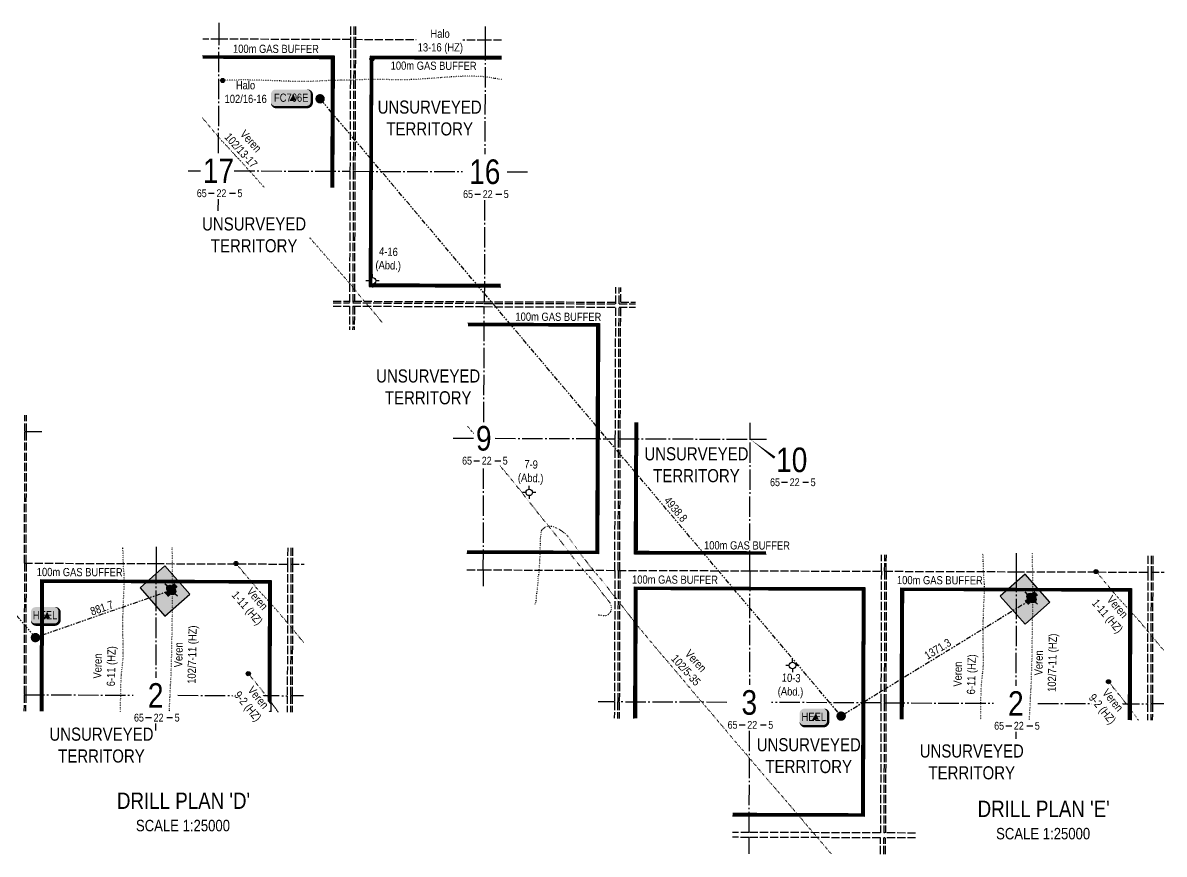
# Model space of a CAD drawing. Extents: x 481150 to 519818, y 6045091 to 6055068.
# Drawn here: x 512843 to 519818, y 6049447 to 6054527 of the extents above; entities that cross this region are included whole.
import ezdxf
from ezdxf.enums import TextEntityAlignment as Align

# ---------------------------------------------------------------- set-up
doc = ezdxf.new("R2010")
doc.units = 0
doc.header["$LTSCALE"] = 5
for name, pattern in [('foc-DOT', [1, 0.2, -0.8]), ('foc-DRILLPATH', [14.75, 6, -1.75, 1.75, -1.75, 1.75, -1.75]), ('foc-QUARTERLINE', [33, 25, -3, 2, -3]), ('foc-UNSURVEYED', [12.5, 10, -2.5])]:
    doc.linetypes.add(name, pattern=pattern)
for name, color, linetype in [('10', 1, 'Continuous'), ('9', 3, 'Continuous'), ('ABADATA-DRILL', 8, 'foc-DOT'), ('ABADATA-DRILL-T', 8, 'Continuous'), ('AS-DRILL-T', 8, 'Continuous'), ('AS-TARGET-GAS', 182, 'Continuous'), ('AS-TARGET-GAS-H', 181, 'Continuous'), ('DETAIL-T', 7, 'Continuous'), ('DRILL-T', 8, 'Continuous'), ('F-WS-S', 8, 'Continuous'), ('L-BD', 7, 'Continuous'), ('L-MON', 1, 'Continuous'), ('L-QSEC', 8, 'foc-QUARTERLINE'), ('L-SECLBL', 7, 'Continuous'), ('L-UNS-T', 3, 'Continuous'), ('L-USEC', 7, 'foc-UNSURVEYED'), ('P-PDRILLPATH', 12, 'foc-DRILLPATH'), ('P-PROPOSED', 10, 'Continuous'), ('P-PROPOSED-H', 21, 'Continuous')]:
    doc.layers.add(name, color=color, linetype=linetype)
doc.styles.add('80', font='ARIALN.TTF', dxfattribs={"height": 10})
doc.styles.add('80CG', font='ARIALN.TTF', dxfattribs={"height": 10})
doc.styles.add('80L', font='ARIALN.TTF', dxfattribs={"height": 10})
doc.styles.add('SIMPLEX', font='ARIALN.TTF')

# ---------------------------------------------------------------- blocks, each defined once
blk = doc.blocks.new('L-SECLBL')
at = {"layer": '9', "color": 7}
for p, q in [((-5.1, -27.8), (-12.3, -27.8)), ((20.7, -27.8), (13.5, -27.8))]:
    blk.add_line(p, q, dxfattribs=at)
at = {"layer": '10', "color": 2, "style": 'SIMPLEX'}
blk.add_attdef('SEC', text='', height=30, dxfattribs=at).set_placement((0, 0), align=Align.MIDDLE)
at = {"layer": '10', "color": 5, "style": '80L'}
blk.add_attdef('TWP', text='', height=9.5, dxfattribs=at).set_placement((-14.4, -27.4), align=Align.MIDDLE_RIGHT)
blk.add_attdef('RGE', text='', height=9.5, dxfattribs=at).set_placement((3.6, -27.4), align=Align.MIDDLE_CENTER)
blk.add_attdef('MER', text='', height=9.5, dxfattribs=at).set_placement((23.2, -27.4), align=Align.MIDDLE_LEFT)
blk = doc.blocks.new('BH-Existing')
at = {"layer": 'AS-DRILL-T'}
h = blk.add_hatch(color=256, dxfattribs=at)
h.dxf.hatch_style = 1
edge = h.paths.add_edge_path()
edge.add_arc((0, 0), 0.5, 0, 360)
blk.add_circle((0, 0), 0.5, dxfattribs=at)
blk = doc.blocks.new('GABD')
for p, q in [((-0.81, 0), (-1.62, 0)), ((0, 0.81), (0, 1.62)), ((1.62, 0), (0.81, 0)), ((0, -0.81), (0, -1.62))]:
    blk.add_line(p, q)
blk.add_circle((0, 0), 0.8)
blk = doc.blocks.new('WC')
at = {"layer": 'L-MON'}
h = blk.add_hatch(color=255, dxfattribs=at)
h.dxf.hatch_style = 1
edge = h.paths.add_edge_path()
edge.add_arc((0, 0), 0.9, 0, 360)
at = {"layer": 'L-MON', "color": 240, "flags": 128}
for points in [[(-0.62, 0.5), (-1.23, 1.12)], [(0.52, 0.61), (1.13, 1.21)], [(-1.18, -1.18), (-0.56, -0.57)], [(1.16, -1.18), (0.56, -0.57)]]:
    blk.add_lwpolyline(points, dxfattribs=at)
at = {"layer": 'L-MON', "color": 240}
for radius in [0.8, 0.373]:
    blk.add_circle((0, 0), radius, dxfattribs=at)
blk = doc.blocks.new('*U386')
h = blk.add_hatch(color=254)
edge = h.paths.add_edge_path()
edge.add_line((-11.5, -11.5), (11.5, -11.5))
edge.add_arc((11.5, -5.5), 6, 270, 360)
edge.add_line((17.5, -5.5), (17.5, 4))
edge.add_arc((11.5, 4), 6, 0, 90)
edge.add_line((11.5, 10), (-11.5, 10))
edge.add_arc((-11.5, 4), 6, 90, 180)
edge.add_line((-17.5, 4), (-17.5, -5.5))
edge.add_arc((-11.5, -5.5), 6, 180, 270)
at = {"color": 1, "flags": 128}
blk.add_lwpolyline([(-11.5, -11.5, 3, 3, 0), (11.5, -11.5, 3, 3, 0.414214), (17.5, -5.5, 3, 3, 0), (17.5, 4, 3, 0, 0.414214), (11.5, 10, 0, 0, 0), (-11.5, 10, 0, 0, 0.414214), (-17.5, 4, 0, 0, 0), (-17.5, -5.5, 0, 3, 0.414214)], format="xyseb", close=True, dxfattribs=at)
blk.add_lwpolyline([(5.8, -3.4, 0, 10, 0), (0, 0, 5, 5, 0)], format="xyseb", dxfattribs=at)
at = {"color": 1, "style": '80'}
blk.add_attdef('ENTER_TEXT_001', (-36, -5), '', height=10, dxfattribs=at)
blk = doc.blocks.new('*U387')
h = blk.add_hatch(color=254)
edge = h.paths.add_edge_path()
edge.add_line((-19, -11.5), (19, -11.5))
edge.add_arc((19, -5.5), 6, 270, 360)
edge.add_line((25, -5.5), (25, 4))
edge.add_arc((19, 4), 6, 0, 90)
edge.add_line((19, 10), (-19, 10))
edge.add_arc((-19, 4), 6, 90, 180)
edge.add_line((-25, 4), (-25, -5.5))
edge.add_arc((-19, -5.5), 6, 180, 270)
at = {"color": 1, "flags": 128}
blk.add_lwpolyline([(-19, -11.5, 3, 3, 0), (19, -11.5, 3, 3, 0.414214), (25, -5.5, 3, 3, 0), (25, 4, 3, 0, 0.414214), (19, 10, 0, 0, 0), (-19, 10, 0, 0, 0.414214), (-25, 4, 0, 0, 0), (-25, -5.5, 0, 3, 0.414214)], format="xyseb", close=True, dxfattribs=at)
blk.add_lwpolyline([(5.8, -3.4, 0, 10, 0), (0, 0, 5, 5, 0)], format="xyseb", dxfattribs=at)
at = {"color": 1, "style": '80'}
blk.add_attdef('ENTER_TEXT_001', (-36, -5), '', height=10, dxfattribs=at)
blk = doc.blocks.new('*U375')
h = blk.add_hatch(color=254)
edge = h.paths.add_edge_path()
edge.add_line((-11.5, -11.5), (11.5, -11.5))
edge.add_arc((11.5, -5.5), 6, 270, 360)
edge.add_line((17.5, -5.5), (17.5, 4))
edge.add_arc((11.5, 4), 6, 0, 90)
edge.add_line((11.5, 10), (-11.5, 10))
edge.add_arc((-11.5, 4), 6, 90, 180)
edge.add_line((-17.5, 4), (-17.5, -5.5))
edge.add_arc((-11.5, -5.5), 6, 180, 270)
at = {"color": 1, "flags": 128}
blk.add_lwpolyline([(-11.5, -11.5, 3, 3, 0), (11.5, -11.5, 3, 3, 0.414214), (17.5, -5.5, 3, 3, 0), (17.5, 4, 3, 0, 0.414214), (11.5, 10, 0, 0, 0), (-11.5, 10, 0, 0, 0.414214), (-17.5, 4, 0, 0, 0), (-17.5, -5.5, 0, 3, 0.414214)], format="xyseb", close=True, dxfattribs=at)
blk.add_lwpolyline([(5.8, -3.4, 0, 10, 0), (0, 0, 5, 5, 0)], format="xyseb", dxfattribs=at)
at = {"color": 1, "style": '80'}
blk.add_attdef('ENTER_TEXT_001', (-36, -5), '', height=10, dxfattribs=at)
blk = doc.blocks.new('plbh')
at = {"layer": 'L-MON'}
h = blk.add_hatch(color=255, dxfattribs=at)
h.dxf.hatch_style = 1
edge = h.paths.add_edge_path()
edge.add_arc((0, 0), 1.16, 0, 360)
h = blk.add_hatch(color=256, dxfattribs=at)
h.dxf.hatch_style = 1
h.paths.add_polyline_path([(-0.96, 0, 1), (0.96, 0, 1)])
h.paths.add_polyline_path([(0.91, 0, -1), (-0.91, 0, -1)], flags=16)
h.paths.add_polyline_path([(0.45, 0, -1), (-0.45, 0, -1)], flags=0)
h = blk.add_hatch(color=256, dxfattribs=at)
h.dxf.hatch_style = 1
h.paths.add_polyline_path([(-0.45, 0, 1), (0.45, 0, 1)])
h.paths.add_polyline_path([(0.4, 0, -1), (-0.4, 0, -1)], flags=16)
at = {"layer": 'L-MON', "color": 240}
for radius in [0.96, 0.91, 0.45, 0.4]:
    blk.add_circle((0, 0), radius, dxfattribs=at)

msp = doc.modelspace()

# ---------------------------------------------------------------- hatches: boundary and pattern name
at = {"layer": 'P-PROPOSED-H'}
h = msp.add_hatch(color=256, dxfattribs=at)
h.dxf.hatch_style = 1
h.paths.add_polyline_path([(513711.777, 6050902.089), (513863.865, 6051036.493), (513712.128, 6051208.196), (513560.04, 6051073.792)])
h = msp.add_hatch(color=256, dxfattribs=at)
h.dxf.hatch_style = 1
h.paths.add_polyline_path([(518968.528, 6050852.635), (519120.616, 6050987.039), (518968.879, 6051158.741), (518816.791, 6051024.337)])

# ---------------------------------------------------------------- linework, layer by layer
at = {"layer": 'ABADATA-DRILL', "flags": 128}
for points in [[(515768.908, 6054307.62), (515767.388, 6054307.645), (515748.029, 6054308.032), (515728.57, 6054308.34), (515709.151, 6054308.698), (515689.662, 6054309.006), (515670.253, 6054309.183), (515650.773, 6054309.261), (515631.273, 6054309.209), (515611.772, 6054309.037), (515592.272, 6054309.054), (515572.813, 6054309.282), (515553.383, 6054309.41), (515534.023, 6054309.467), (515514.813, 6054309.524), (515495.533, 6054309.511), (515476.263, 6054309.508), (515456.953, 6054309.455), (515437.602, 6054309.223), (515418.311, 6054308.92), (515398.97, 6054308.717), (515379.63, 6054308.684), (515360.28, 6054308.722), (515340.79, 6054308.78), (515321.451, 6054308.987), (515302.101, 6054309.174), (515282.911, 6054309.241), (515263.652, 6054309.518), (515244.194, 6054309.946), (515224.705, 6054310.304), (515205.306, 6054310.631), (515185.828, 6054311.089), (515166.399, 6054311.597), (515146.91, 6054311.974), (515127.581, 6054312.202), (515108.361, 6054312.239), (515088.961, 6054312.146), (515069.569, 6054311.724), (515050.246, 6054310.851), (515031.122, 6054309.707), (515011.848, 6054308.454), (515002.615, 6054307.807), (514976.699, 6054305.877)], [(515768.43, 6054180.05), (515765.728, 6054180.421), (515746.83, 6054183.62), (515737.965, 6054185.122), (515727.992, 6054186.908), (515709.894, 6054190.174), (515701.169, 6054191.676), (515691.265, 6054193.332), (515681.64, 6054194.816), (515672.364, 6054196.02), (515663.558, 6054197.072), (515653.482, 6054198.159), (515644.435, 6054198.911), (515634.547, 6054199.437), (515615.188, 6054199.927), (515595.969, 6054200.067), (515577.039, 6054200.246), (515558.11, 6054200.524), (515539.05, 6054200.413), (515519.797, 6054199.783), (515500.534, 6054198.843), (515481.23, 6054197.643), (515461.885, 6054196.323), (515442.9, 6054194.922), (515423.554, 6054193.462), (515404.379, 6054192.092), (515385.164, 6054190.711), (515365.709, 6054189.242), (515346.724, 6054187.881), (515327.189, 6054186.532), (515307.874, 6054185.142), (515288.739, 6054183.911), (515269.425, 6054182.781), (515250.09, 6054181.571), (515230.926, 6054180.391), (515213.833, 6054179.603), (515194.701, 6054179.132), (515175.401, 6054178.952), (515156.04, 6054178.692), (515136.489, 6054178.543), (515117.509, 6054178.722), (515098.211, 6054179.082), (515079.143, 6054179.711), (515059.994, 6054180.03), (515040.794, 6054180.09), (515021.544, 6054180.19), (515002.316, 6054180.639), (514996.447, 6054180.861), (514987.727, 6054181.052), (514968.437, 6054180.872), (514944.804, 6054180.168), (514925.552, 6054179.608), (514906.159, 6054178.928), (514886.846, 6054178.128), (514867.543, 6054177.348), (514848.201, 6054176.598), (514829.108, 6054176.007), (514809.828, 6054175.777), (514790.517, 6054175.747), (514770.986, 6054175.478), (514752.004, 6054174.927), (514732.602, 6054174.427), (514713.4, 6054173.857), (514694.037, 6054173.077), (514675.034, 6054172.286), (514655.59, 6054171.207), (514636.257, 6054170.317), (514617.284, 6054169.525), (514597.942, 6054168.956), (514578.681, 6054168.835), (514559.37, 6054168.546), (514540.189, 6054168.215), (514520.698, 6054168.046), (514501.629, 6054168.395), (514482.312, 6054168.985), (514463.494, 6054169.653), (514444.218, 6054170.683), (514437.619, 6054171.037), (514427.49, 6054171.304), (514418.43, 6054171.487), (514408.171, 6054171.764), (514399.112, 6054172.017), (514388.953, 6054172.363), (514369.486, 6054173.094), (514360.497, 6054173.367), (514350.188, 6054173.714), (514341.31, 6054174.166), (514331.052, 6054174.703), (514311.824, 6054175.413), (514292.936, 6054175.832), (514273.857, 6054176.371), (514254.56, 6054177.001), (514235.351, 6054177.4), (514216.182, 6054177.67), (514196.882, 6054177.85), (514177.872, 6054177.769), (514158.521, 6054177.429), (514138.609, 6054177.011), (514129.579, 6054176.964), (514120.959, 6054176.955), (514101.528, 6054176.736), (514082.535, 6054175.945), (514064.531, 6054174.76)], [(514317.77, 6053521.734), (514284.106, 6053560.053), (514265.962, 6053580.73), (514247.438, 6053601.159), (514228.763, 6053621.409), (514210.469, 6053642.026), (514192.526, 6053662.933), (514174.072, 6053683.352), (514154.734, 6053702.903), (514135.537, 6053722.725), (514117.384, 6053743.432), (514099.591, 6053764.418), (514080.515, 6053784.299), (514061.007, 6053803.741), (514042.813, 6053824.409), (514025.191, 6053845.474), (514007.349, 6053866.46), (513989.707, 6053887.766), (513972.246, 6053909.071), (513954.274, 6053930.007), (513940.439, 6053945.985)], [(515040.235, 6052694.85), (515028.093, 6052710.031), (515010.873, 6052731.535), (514993.411, 6052752.8), (514975.318, 6052773.597), (514957.205, 6052794.355), (514939.262, 6052815.251), (514921.38, 6052836.228), (514903.909, 6052857.532), (514886.267, 6052878.758), (514868.585, 6052899.884), (514851.305, 6052921.368), (514834.024, 6052942.812), (514816.252, 6052963.878), (514797.898, 6052984.396), (514779.323, 6053004.695), (514760.969, 6053025.273), (514742.886, 6053046.03), (514594.463, 6053216.118)], [(515599.142, 6052017.48), (515588.327, 6052029.362), (515570.294, 6052050.188), (515560.587, 6052061.285)], [(516360.371, 6050909.004), (516364.633, 6050908.548), (516369.771, 6050907.999), (516374.819, 6050907.48), (516379.537, 6050907.033), (516383.826, 6050906.657), (516388.343, 6050905.89), (516393.398, 6050904.612), (516399.286, 6050904.09), (516406.701, 6050905.342), (516415.162, 6050908.351), (516423.54, 6050913.06), (516430.665, 6050919.814), (516436.038, 6050928.734), (516439.486, 6050939.081), (516440.777, 6050950.066), (516439.828, 6050961.38), (516436.692, 6050973.022), (516431.153, 6050984.362), (516423.572, 6050994.681), (516415.198, 6051004.442), (516407.174, 6051014.191), (516395.797, 6051028.544), (516389.068, 6051037.089), (516381.664, 6051046.756), (516372.889, 6051058.759), (516362.74, 6051072.566), (516351.414, 6051087.248), (516339.081, 6051102.664), (516325.591, 6051119.004), (516310.815, 6051136.269), (516294.752, 6051154.469), (516277.812, 6051173.432), (516260.636, 6051193.285), (516243.512, 6051213.919), (516226.46, 6051235.062), (516209.259, 6051256.316), (516192.168, 6051277.86), (516175.58, 6051299.831), (516159.202, 6051322.012), (516142.784, 6051344.163), (516125.854, 6051365.816), (516108.543, 6051387.2), (516091.382, 6051408.734), (516074.032, 6051430.168), (516056.611, 6051451.523), (516039.37, 6051472.997), (516022.079, 6051494.471), (516004.698, 6051515.896), (515987.608, 6051537.479), (515970.518, 6051559.143), (515953.398, 6051580.736), (515936.318, 6051602.29), (515919.278, 6051623.983), (515902.138, 6051645.547), (515867.948, 6051688.743), (515850.878, 6051710.367), (515833.607, 6051731.851), (515815.955, 6051753.036), (515780.501, 6051795.158), (515755.966, 6051825.069)], [(515974.227, 6050975.528), (515974.227, 6050975.528), (515974.227, 6050975.528), (515974.257, 6050975.538), (515974.357, 6050975.587), (515974.507, 6050975.627), (515974.637, 6050975.656), (515974.747, 6050975.696), (515974.808, 6050975.786), (515974.898, 6050975.905), (515975.049, 6050976.065), (515975.249, 6050976.254), (515975.5, 6050976.443), (515975.791, 6050976.602), (515976.081, 6050976.751), (515976.372, 6050976.95), (515976.693, 6050977.179), (515977.014, 6050977.438), (515977.335, 6050977.746), (515977.686, 6050978.065), (515978.037, 6050978.364), (515978.368, 6050978.603), (515978.589, 6050978.762), (515978.729, 6050978.861), (515978.831, 6050979.341), (515978.956, 6050980.79), (515979.245, 6050983.279), (515979.728, 6050986.708), (515980.334, 6050991.025), (515980.832, 6050995.964), (515981.223, 6051001.602), (515981.575, 6051007.371), (515981.756, 6051013.07), (515982.018, 6051019.089), (515982.56, 6051025.127), (515983.353, 6051031.255), (515984.297, 6051037.851), (515985.192, 6051044.428), (515986.154, 6051050.534), (515987.037, 6051056.721), (515987.701, 6051063.159), (515988.296, 6051069.827), (515988.8, 6051076.275), (515989.342, 6051082.443), (515990.125, 6051088.65), (515990.918, 6051094.817), (515991.681, 6051101.044), (515992.455, 6051107.461), (515992.75, 6051114.26), (515992.594, 6051120.831), (515992.347, 6051126.892), (515992.24, 6051133.202), (515992.905, 6051139.9), (515994.411, 6051146.894), (515996.196, 6051153.588), (515997.839, 6051159.962), (515999.409, 6051173.326), (515999.504, 6051180.046), (515999.57, 6051187.196), (515999.598, 6051194.826), (515999.926, 6051202.204), (516000.682, 6051209.212), (516001.486, 6051215.789), (516002.098, 6051221.867), (516002.42, 6051227.665), (516002.856, 6051240.254), (516003.222, 6051247.032), (516003.657, 6051253.871), (516004.043, 6051261.05), (516004.552, 6051268.628), (516005.1, 6051276.236), (516005.397, 6051283.715), (516005.363, 6051290.735), (516005.007, 6051297.166), (516005.086, 6051310.346), (516005.592, 6051317.384), (516006.009, 6051324.623), (516006.366, 6051331.891), (516006.784, 6051342.26), (516007.088, 6051354.019), (516007.185, 6051361.539), (516007.163, 6051369.079), (516007.42, 6051376.348), (516007.721, 6051379.307), (516008.508, 6051386.444), (516009.213, 6051393.411), (516009.888, 6051400.029), (516010.581, 6051406.216), (516011.222, 6051411.884), (516011.861, 6051417.232), (516013.282, 6051422.756), (516016.293, 6051428.575), (516021.056, 6051434.708), (516027.619, 6051440.753), (516035.838, 6051445.883), (516044.871, 6051449.45), (516054.368, 6051451.254), (516064.599, 6051451.587), (516075.306, 6051450.707), (516086.008, 6051448.487), (516096.654, 6051444.888), (516110.561, 6051438.566), (516121.169, 6051432.617), (516132.233, 6051425.536), (516142.555, 6051418.108), (516151.927, 6051410.403), (516157.858, 6051405.231), (516166.718, 6051397.198), (516171.569, 6051392.16), (516182.16, 6051378.761), (516193.034, 6051363.76), (516204.1, 6051348.949), (516215.862, 6051333.196), (516228.476, 6051315.579), (516241.865, 6051296.189), (516256.398, 6051275.545), (516272.27, 6051254.266), (516288.85, 6051232.834), (516305.851, 6051211.461), (516323.073, 6051190.228), (516340.696, 6051169.332), (516358.369, 6051148.516), (516375.901, 6051127.391), (516393.161, 6051105.897), (516410.091, 6051084.224), (516427.151, 6051062.631), (516444.352, 6051041.137), (516461.382, 6051019.444), (516478.281, 6050997.671), (516495.311, 6050976.028), (516512.411, 6050954.405), (516529.461, 6050932.731), (516546.301, 6050910.939), (516563.13, 6050889.066), (516579.979, 6050867.264), (516596.959, 6050845.641), (516614.601, 6050824.425), (516632.533, 6050803.519), (516650.155, 6050782.343), (516667.676, 6050761.088), (516685.358, 6050739.952), (516702.95, 6050718.727), (516720.632, 6050697.571), (516738.564, 6050676.695), (516756.527, 6050655.818), (516774.49, 6050634.891), (516792.422, 6050613.905), (516810.224, 6050592.849), (516827.976, 6050571.803), (516845.799, 6050550.777), (516863.511, 6050529.701), (516881.273, 6050508.635), (516899.005, 6050487.539), (516916.586, 6050466.294), (516934.118, 6050445.068), (516951.86, 6050424.053), (516969.863, 6050403.196), (516987.916, 6050382.439), (517005.928, 6050361.522), (517023.871, 6050340.625), (517041.714, 6050319.649), (517059.335, 6050298.463), (517077.127, 6050277.357), (517094.96, 6050256.381), (517130.644, 6050214.359), (517148.506, 6050193.332), (517166.058, 6050172.037), (517183.479, 6050150.702), (517201.201, 6050129.637), (517227.709, 6050099.428), (517255.79, 6050067.394), (517273.542, 6050046.278), (517291.124, 6050025.122), (517308.816, 6050003.987), (517326.558, 6049982.921), (517344.411, 6049961.985), (517362.333, 6049941.068), (517380.115, 6049920.032), (517397.877, 6049898.956), (517415.981, 6049878.179), (517434.224, 6049857.531), (517452.217, 6049836.664), (517470.27, 6049815.887), (517488.213, 6049795.04), (517506.226, 6049774.204), (517524.269, 6049753.347), (517542.211, 6049732.44), (517560.234, 6049711.653), (517578.107, 6049690.667), (517595.859, 6049669.601), (517613.531, 6049648.465), (517631.303, 6049627.399), (517649.275, 6049606.512), (517667.168, 6049585.486), (517684.99, 6049564.49), (517703.013, 6049543.623), (517721.036, 6049522.796), (517738.938, 6049501.849), (517756.741, 6049480.843), (517774.473, 6049459.807), (517784.356, 6049448.124)], [(513441.229, 6050318.948), (513441.028, 6050334.969), (513441.006, 6050364.109), (513441.192, 6050392.739), (513441.599, 6050421.668), (513442.036, 6050450.647), (513442.583, 6050479.615), (513443.809, 6050508.212), (513445.647, 6050537.486), (513448.373, 6050566.128), (513451.709, 6050594.808), (513454.615, 6050623.35), (513456.831, 6050652.063), (513457.479, 6050681.251), (513456.915, 6050710.013), (513456.198, 6050737.506), (513455.64, 6050761.477), (513454.866, 6050790.38), (513454.574, 6050819.351), (513454.66, 6050848.161), (513454.788, 6050877.381), (513455.407, 6050906.919), (513456.342, 6050935.236), (513457.518, 6050963.933), (513458.644, 6050992.739), (513459.761, 6051021.586), (513461.007, 6051050.153), (513462.514, 6051078.988), (513463.66, 6051107.785), (513463.377, 6051136.666), (513461.464, 6051165.582), (513459.27, 6051194.279), (513457.886, 6051223.103), (513457.084, 6051252.146), (513456.519, 6051280.707), (513454.967, 6051310.002), (513453.863, 6051327.097)], [(513738.608, 6050317.937), (513739.829, 6050345.325), (513741.096, 6050374.011), (513742.472, 6050402.907), (513743.96, 6050432.103), (513745.307, 6050461.059), (513746.724, 6050489.975), (513748.47, 6050518.63), (513749.946, 6050547.226), (513750.753, 6050576.223), (513751.498, 6050604.481), (513752.417, 6050634.199), (513753.294, 6050663.046), (513754.193, 6050692.734), (513754.667, 6050720.562), (513754.725, 6050749.862), (513755, 6050778.322), (513755.788, 6050807.589), (513756.556, 6050836.937), (513756.813, 6050865.647), (513756.938, 6050894.106), (513757.455, 6050923.205), (513758.083, 6050952.223), (513758.37, 6050981.212), (513758.636, 6051010.052), (513758.793, 6051038.892), (513758.629, 6051067.572), (513758.647, 6051096.732), (513758.593, 6051125.583), (513758.45, 6051154.313), (513758.587, 6051183.263), (513758.404, 6051212.414), (513758.021, 6051241.195), (513757.458, 6051270.367), (513756.835, 6051299.079), (513756.247, 6051324.719)], [(518697.979, 6050269.494), (518697.779, 6050285.515), (518697.757, 6050314.655), (518697.943, 6050343.285), (518698.35, 6050372.213), (518698.787, 6050401.192), (518699.334, 6050430.161), (518700.56, 6050458.757), (518702.398, 6050488.032), (518705.124, 6050516.674), (518708.46, 6050545.354), (518711.366, 6050573.895), (518713.582, 6050602.609), (518714.229, 6050631.797), (518713.666, 6050660.559), (518712.949, 6050688.051), (518712.39, 6050712.023), (518711.617, 6050740.925), (518711.324, 6050769.896), (518711.411, 6050798.706), (518711.539, 6050827.926), (518712.157, 6050857.464), (518713.092, 6050885.782), (518714.269, 6050914.478), (518715.395, 6050943.285), (518716.512, 6050972.132), (518717.758, 6051000.698), (518719.264, 6051029.534), (518720.411, 6051058.33), (518720.128, 6051087.211), (518718.214, 6051116.127), (518716.021, 6051144.824), (518714.637, 6051173.649), (518713.834, 6051202.691), (518713.27, 6051231.253), (518711.718, 6051260.548), (518710.068, 6051286.093)], [(518995.359, 6050268.482), (518996.58, 6050295.871), (518997.846, 6050324.557), (518999.223, 6050353.453), (519000.711, 6050382.649), (519002.058, 6050411.605), (519003.475, 6050440.52), (519005.221, 6050469.175), (519006.697, 6050497.771), (519007.504, 6050526.769), (519008.249, 6050555.027), (519009.168, 6050584.744), (519010.045, 6050613.592), (519010.944, 6050643.279), (519011.417, 6050671.108), (519011.476, 6050700.408), (519011.751, 6050728.867), (519012.539, 6050758.135), (519013.307, 6050787.483), (519013.563, 6050816.192), (519013.689, 6050844.652), (519014.206, 6050873.75), (519014.833, 6050902.769), (519015.121, 6050931.758), (519015.387, 6050960.597), (519015.544, 6050989.437), (519015.38, 6051018.118), (519015.398, 6051047.278), (519015.344, 6051076.128), (519015.201, 6051104.859), (519015.337, 6051133.808), (519015.155, 6051162.959), (519014.772, 6051191.74), (519014.209, 6051220.912), (519013.585, 6051249.624), (519012.922, 6051278.536), (519012.682, 6051285.061)], [(514560.242, 6050740.552), (514553.483, 6050748.717), (514535.075, 6050770.76), (514516.658, 6050792.804), (514498.31, 6050814.808), (514480.162, 6050836.641), (514461.884, 6050858.815), (514443.276, 6050880.729), (514424.699, 6050902.743), (514406.381, 6050925.047), (514387.132, 6050946.182), (514367.602, 6050967.319), (514349.233, 6050988.993), (514310.193, 6051031.005), (514290.482, 6051051.802), (514271.843, 6051073.407), (514253.425, 6051095.31), (514235.138, 6051117.344), (514216.519, 6051139.188), (514197.931, 6051161.102), (514179.804, 6051183.245), (514162.712, 6051203.516), (514145.639, 6051223.127)], [(519816.993, 6050691.098), (519810.234, 6050699.262), (519791.826, 6050721.306), (519773.409, 6050743.35), (519755.061, 6050765.353), (519736.913, 6050787.187), (519718.635, 6050809.36), (519700.027, 6050831.274), (519681.449, 6050853.289), (519663.132, 6050875.592), (519643.882, 6050896.728), (519624.352, 6050917.864), (519605.984, 6050939.538), (519566.944, 6050981.551), (519547.233, 6051002.348), (519528.594, 6051023.952), (519510.176, 6051045.856), (519491.888, 6051067.889), (519473.27, 6051089.734), (519454.682, 6051111.648), (519436.555, 6051133.791), (519419.463, 6051154.062), (519402.389, 6051173.672)]]:
    msp.add_lwpolyline(points, dxfattribs=at)
at = {"layer": 'AS-TARGET-GAS', "flags": 128}
for points in [[(513942.071, 6054327.294), (514745.518, 6054324.493), (514742.347, 6053520.251)], [(515768.958, 6054320.921), (514965.536, 6054323.718), (514959.989, 6052915.151), (515763.684, 6052912.341)], [(515562.952, 6052693.022), (516366.692, 6052690.213), (516361.694, 6051281.623), (515557.655, 6051284.441)], [(517386.001, 6051278.116), (516581.712, 6051280.863), (516584.565, 6052085.11)], [(516578.149, 6050276.69), (516581.003, 6051080.95), (517989.737, 6051076.142), (517985.228, 6049677.244), (517180.704, 6049680.179)]]:
    msp.add_lwpolyline(points, dxfattribs=at)
at = {"layer": 'AS-TARGET-GAS-H', "const_width": 19.991, "flags": 128}
for points in [[(513942.036, 6054317.298), (514735.483, 6054314.533), (514732.351, 6053520.287)], [(515768.922, 6054310.926), (514975.493, 6054313.688), (514970.024, 6052925.111), (515763.717, 6052922.337)], [(515562.916, 6052683.027), (516356.661, 6052680.252), (516351.734, 6051291.653), (515557.69, 6051294.437)], [(517386.034, 6051288.112), (516591.743, 6051290.824), (516594.561, 6052085.075)], [(512960.406, 6050320.584), (512962.966, 6051114.82), (514351.391, 6051110.083), (514349.118, 6050315.801)], [(516588.144, 6050276.655), (516590.963, 6051070.921), (517979.709, 6051066.181), (517975.265, 6049687.276), (517180.741, 6049690.174)], [(518217.157, 6050271.121), (518219.716, 6051065.366), (519608.142, 6051060.629), (519605.869, 6050266.347)]]:
    msp.add_lwpolyline(points, dxfattribs=at)
at = {"layer": 'L-QSEC'}
for p, q in [((514042.375, 6054426.9), (514042.786, 6054526.856)), ((515669.687, 6054503.782), (515669.378, 6054421.227)), ((514039.5, 6053730.206), (514042.375, 6054426.9)), ((515669.378, 6054421.227), (515666.767, 6053724.401)), ((513853.629, 6053623.31), (513929.038, 6053623.046)), ((514135.273, 6053622.326), (514842.701, 6053619.857)), ((514862.808, 6053619.778), (515529.805, 6053617.453)), ((515802.528, 6053616.502), (515937.19, 6053616.033)), ((514038.044, 6053377.451), (514038.338, 6053448.74)), ((515665.716, 6053443.883), (515663.351, 6052812.735)), ((515660.639, 6052086.771), (515663.281, 6052792.628)), ((517288.43, 6051982.746), (517288.768, 6052082.701)), ((512855.963, 6052029.384), (512959.477, 6052029.03)), ((515473.224, 6051989.037), (515597.7, 6051988.601)), ((515730.187, 6051988.137), (516464.148, 6051985.569)), ((516484.256, 6051985.497), (517288.43, 6051982.746)), ((517285.707, 6051178.498), (517288.43, 6051982.746)), ((517288.43, 6051982.746), (517388.385, 6051982.404)), ((515657.26, 6051184.136), (515659.634, 6051818.14)), ((513657.826, 6051325.493), (513657.513, 6051222.4)), ((518914.606, 6051285.395), (518914.264, 6051172.945)), ((513657.513, 6051222.4), (513655.457, 6050525.511)), ((515657.26, 6051184.136), (515656.886, 6051084.182)), ((517285.707, 6051178.498), (517283.351, 6050481.605)), ((518914.264, 6051172.945), (518912.208, 6050476.057)), ((512850.777, 6050420.904), (513517.791, 6050418.636)), ((513790.477, 6050417.708), (514459.355, 6050415.434)), ((514559.367, 6050415.042), (514479.471, 6050415.391)), ((516458.441, 6050377.068), (516358.486, 6050377.418)), ((517145.56, 6050374.725), (516478.548, 6050376.996)), ((518087.422, 6050371.518), (517418.248, 6050373.797)), ((518107.528, 6050371.45), (518774.542, 6050369.181)), ((519047.228, 6050368.254), (519716.105, 6050365.979)), ((519816.118, 6050365.587), (519736.222, 6050365.937)), ((513654.627, 6050244.999), (513654.498, 6050201.797)), ((517282.403, 6050201.095), (517280.303, 6049579.858)), ((518911.378, 6050195.545), (518911.249, 6050152.342)), ((517280.192, 6049549.692), (517279.856, 6049449.737))]:
    msp.add_line(p, q, dxfattribs=at)
at = {"layer": 'L-SECLBL', "flags": 128}
msp.add_lwpolyline([(517288.43, 6051982.746, 0, 14.993, 0), (517437.577, 6051869.496, 14.993, 14.993, 0)], format="xyseb", dxfattribs=at)
at = {"layer": 'L-USEC'}
for p, q in [((514846.182, 6054503.888), (514845.867, 6054424.1)), ((514866.29, 6054503.885), (514865.975, 6054424.021)), ((514876.349, 6054503.884), (514876.034, 6054423.981)), ((514042.375, 6054426.9), (513942.42, 6054427.249)), ((514845.867, 6054424.1), (514042.375, 6054426.9)), ((514845.867, 6054424.1), (514842.701, 6053619.857)), ((514865.975, 6054424.021), (514862.808, 6053619.778)), ((515669.378, 6054421.227), (514865.975, 6054424.03)), ((514876.034, 6054423.981), (514872.867, 6053619.738)), ((515769.333, 6054420.879), (515669.378, 6054421.227)), ((514842.701, 6053619.857), (514839.533, 6052815.616)), ((514862.808, 6053619.778), (514859.641, 6052815.545)), ((514872.867, 6053619.738), (514869.739, 6052825.569)), ((516467.073, 6052809.926), (516467.43, 6052910.797)), ((516487.18, 6052809.856), (516487.537, 6052910.574)), ((516497.275, 6052819.879), (516497.596, 6052910.463)), ((514739.49, 6052795.857), (514839.454, 6052795.508)), ((514739.569, 6052815.965), (514839.533, 6052815.616)), ((514739.609, 6052826.024), (514839.573, 6052825.674)), ((514839.454, 6052795.508), (514838.888, 6052651.81)), ((514839.454, 6052795.508), (514839.456, 6052795.508)), ((514839.524, 6052815.616), (514839.533, 6052815.616)), ((514839.559, 6052825.674), (514839.573, 6052825.674)), ((514859.562, 6052795.429), (514858.996, 6052651.735)), ((514859.562, 6052795.438), (514859.562, 6052795.429)), ((514859.562, 6052795.438), (515663.281, 6052792.628)), ((514859.641, 6052815.545), (515663.351, 6052812.736)), ((514864.59, 6052825.587), (515663.389, 6052822.794)), ((514869.62, 6052795.389), (514869.054, 6052651.697)), ((514869.62, 6052795.402), (514869.62, 6052795.389)), ((515663.281, 6052792.628), (516467.234, 6052789.817)), ((515663.356, 6052812.736), (516467.303, 6052809.925)), ((515663.394, 6052822.794), (516467.108, 6052819.985)), ((516464.148, 6051985.569), (516467.001, 6052789.818)), ((516467.07, 6052809.926), (516467.073, 6052809.926)), ((516467.105, 6052819.985), (516467.108, 6052819.985)), ((516484.256, 6051985.497), (516487.109, 6052789.747)), ((516487.109, 6052789.747), (516487.109, 6052789.749)), ((516487.109, 6052789.748), (516587.064, 6052789.398)), ((516487.18, 6052809.856), (516587.135, 6052809.506)), ((516494.314, 6051985.462), (516497.168, 6052789.711)), ((516497.168, 6052789.711), (516497.168, 6052789.715)), ((516497.239, 6052809.82), (516497.239, 6052809.822)), ((516497.275, 6052819.879), (516587.171, 6052819.565)), ((512855.963, 6052029.384), (512856.285, 6052129.335)), ((512866.021, 6052029.351), (512866.344, 6052129.3)), ((512853.369, 6051225.146), (512855.963, 6052029.384)), ((512863.434, 6051225.113), (512866.021, 6052029.351)), ((516461.294, 6051181.318), (516464.148, 6051985.569)), ((516481.402, 6051181.246), (516484.256, 6051985.497)), ((516491.461, 6051181.211), (516494.314, 6051985.462)), ((514461.942, 6051319.61), (514461.656, 6051219.659)), ((514482.058, 6051319.54), (514481.773, 6051219.601)), ((514492.108, 6051319.506), (514491.823, 6051219.572)), ((518090.014, 6051175.756), (518090.336, 6051275.714)), ((518110.12, 6051175.691), (518110.443, 6051275.645)), ((518120.185, 6051175.659), (518120.507, 6051275.611)), ((519718.693, 6051270.155), (519718.407, 6051170.204)), ((519738.808, 6051270.086), (519738.524, 6051170.147)), ((519748.859, 6051270.051), (519748.573, 6051170.118)), ((512853.369, 6051225.146), (512850.777, 6050420.908)), ((512853.369, 6051225.142), (513657.513, 6051222.4)), ((512863.434, 6051225.113), (512860.842, 6050420.875)), ((513657.513, 6051222.4), (514461.656, 6051219.659)), ((514461.656, 6051219.659), (514459.355, 6050415.434)), ((514481.773, 6051219.601), (514479.471, 6050415.376)), ((514481.773, 6051219.561), (514561.655, 6051219.172)), ((514491.836, 6051219.572), (514489.534, 6050415.347)), ((515557.305, 6051184.486), (515657.26, 6051184.136)), ((515657.26, 6051184.136), (516461.294, 6051181.318)), ((516461.294, 6051181.318), (516458.441, 6050377.068)), ((516481.402, 6051181.246), (516478.548, 6050376.996)), ((516481.402, 6051181.249), (517285.707, 6051178.498)), ((516491.461, 6051181.211), (516488.607, 6050376.961)), ((517285.707, 6051178.498), (518090.014, 6051175.756)), ((518090.014, 6051175.756), (518087.422, 6050371.518)), ((518110.12, 6051175.691), (518107.528, 6050371.453)), ((518110.12, 6051175.687), (518914.264, 6051172.945)), ((518120.185, 6051175.659), (518117.593, 6050371.421)), ((518914.264, 6051172.945), (519718.407, 6051170.204)), ((519718.407, 6051170.204), (519716.105, 6050365.979)), ((519738.524, 6051170.147), (519736.222, 6050365.922)), ((519738.524, 6051170.106), (519818.406, 6051169.717)), ((519748.587, 6051170.118), (519746.285, 6050365.893)), ((512850.777, 6050420.908), (512850.455, 6050320.956)), ((512860.837, 6050420.875), (512860.515, 6050320.922)), ((514459.355, 6050415.434), (514459.069, 6050315.487)), ((514479.471, 6050415.376), (514479.185, 6050315.418)), ((514489.534, 6050415.347), (514489.248, 6050315.384)), ((516458.441, 6050377.068), (516458.086, 6050277.113)), ((516478.548, 6050376.996), (516478.194, 6050277.045)), ((516488.607, 6050376.961), (516488.252, 6050277.01)), ((518087.422, 6050371.518), (518084.862, 6049576.924)), ((518107.528, 6050371.453), (518104.972, 6049576.851)), ((518117.588, 6050371.421), (518115.029, 6049576.814)), ((519716.105, 6050365.979), (519715.819, 6050266.032)), ((519736.222, 6050365.922), (519735.936, 6050265.964)), ((519746.285, 6050365.893), (519745.999, 6050265.93)), ((517280.303, 6049579.858), (517180.34, 6049580.224)), ((518084.861, 6049576.924), (517280.302, 6049579.858)), ((518299.288, 6049576.143), (518104.968, 6049576.851)), ((517280.192, 6049549.692), (517180.238, 6049550.058)), ((518084.763, 6049546.758), (517280.192, 6049549.692)), ((518084.445, 6049447.142), (518084.766, 6049546.758)), ((518104.553, 6049447.076), (518104.874, 6049546.685)), ((518299.185, 6049545.976), (518104.871, 6049546.685)), ((518114.612, 6049447.043), (518114.933, 6049546.648))]:
    msp.add_line(p, q, dxfattribs=at)
at = {"layer": 'P-PDRILLPATH', "flags": 128}
msp.add_lwpolyline([(513752.361, 6051060.186), (512920.219, 6050770.228), (509837.137, 6054382.202)], dxfattribs=at)
at = {"layer": 'P-PROPOSED', "flags": 128}
for points in [[(513711.777, 6050902.089), (513863.865, 6051036.493), (513712.128, 6051208.196), (513560.04, 6051073.792)], [(518968.528, 6050852.635), (519120.616, 6050987.039), (518968.879, 6051158.741), (518816.791, 6051024.337)]]:
    msp.add_lwpolyline(points, close=True, dxfattribs=at)

# ---------------------------------------------------------------- block references
at = {"layer": 'AS-DRILL-T', "xscale": 24.98889499999998, "yscale": 24.98889499999998, "zscale": 24.98889499999998}
for p in [(514976.699, 6054305.877), (514064.531, 6054174.76), (514145.639, 6051223.127), (519402.389, 6051173.672)]:
    msp.add_blockref('BH-Existing', p, dxfattribs=at)
at = {"layer": 'DRILL-T', "xscale": 24.98889499999998, "yscale": 24.98889499999998, "zscale": 24.98889499999998}
for p in [(515938.449, 6051657.875), (517546.521, 6050599.548)]:
    msp.add_blockref('GABD', p, dxfattribs=at)
at = {"layer": 'F-WS-S', "xscale": 24.98889499999998, "yscale": 24.98889499999998, "zscale": 24.98889499999998}
msp.add_blockref('GABD', (514980.715, 6052950.631), dxfattribs=at)
at = {"layer": 'L-BD', "linetype": 'Continuous'}
ref = msp.add_blockref('*U387', (514484.273, 6054069.486), dxfattribs=dict(at, xscale=4.997778999999992, yscale=4.997778999999992, zscale=4.997778999999992))
ref.add_attrib('ENTER_TEXT_001', 'FC706E', (514378.402, 6054044.48), dxfattribs={"layer": '0', "color": 1, "height": 49.9778, "style": '80'})
ref = msp.add_blockref('*U375', (512980.247, 6050907.03), dxfattribs=dict(at, xscale=4.997778999999992, yscale=4.997778999999992, zscale=4.997778999999992))
ref.add_attrib('ENTER_TEXT_001', 'HEEL', (512904.36, 6050882.041), dxfattribs={"layer": '0', "color": 1, "height": 49.9778, "style": '80'})
ref = msp.add_blockref('*U386', (517677.947, 6050286.597), dxfattribs=dict(at, xscale=4.997778999999992, yscale=4.997778999999992, zscale=4.997778999999992))
ref.add_attrib('ENTER_TEXT_001', 'HEEL', (517602.06, 6050261.608), dxfattribs={"layer": '0', "color": 1, "height": 49.9778, "style": '80'})
at = {"layer": 'L-MON', "xscale": 24.98889499999998, "yscale": 24.98889499999998, "zscale": 24.98889499999998}
for p in [(514659.877, 6054062.707), (512920.219, 6050770.228), (517843.953, 6050290.702)]:
    msp.add_blockref('plbh', p, dxfattribs=at)
at = {"layer": 'L-MON', "color": 6, "xscale": 24.98889499999998, "yscale": 24.98889499999998, "zscale": 24.98889499999998}
for p in [(513742.592, 6051071.24), (513745.848, 6051067.556), (513749.105, 6051063.871), (513752.361, 6051060.186), (513755.617, 6051056.501), (513758.874, 6051052.817), (518999.343, 6051021.786), (519002.599, 6051018.101), (519005.855, 6051014.416), (519009.112, 6051010.732), (519012.368, 6051007.047), (519015.624, 6051003.362)]:
    msp.add_blockref('WC', p, dxfattribs=at)
at = {"layer": 'L-SECLBL', "xscale": 4.997778999999992, "yscale": 4.997778999999992, "zscale": 4.997778999999992}
for p, values in [((514039.056, 6053622.662), {'SEC': '17', 'TWP': '65', 'RGE': '22', 'MER': '5'}), ((515666.364, 6053616.977), {'SEC': '16', 'TWP': '65', 'RGE': '22', 'MER': '5'}), ((515660.271, 6051988.382), {'SEC': '9', 'TWP': '65', 'RGE': '22', 'MER': '5'}), ((517542.243, 6051856.65), {'SEC': '10', 'TWP': '65', 'RGE': '22', 'MER': '5'}), ((513655.141, 6050418.169), {'SEC': '2', 'TWP': '65', 'RGE': '22', 'MER': '5'}), ((517282.988, 6050374.257), {'SEC': '3', 'TWP': '65', 'RGE': '22', 'MER': '5'}), ((518911.892, 6050368.714), {'SEC': '2', 'TWP': '65', 'RGE': '22', 'MER': '5'})]:
    msp.add_blockref('L-SECLBL', p, dxfattribs=at).add_auto_attribs(values)

# ---------------------------------------------------------------- texts
at = {"layer": 'ABADATA-DRILL-T', "char_height": 49.97779, "attachment_point": 1, "style": '80L'}
for s, width, insert, rotation in [('\\pi46.733;Veren\\P\\pi3.3181;1-11 (HZ)', 241.93409, (514215.29, 6051117.535), 310.7854338), ('\\pi46.733;Veren\\P\\pi3.3181;1-11 (HZ)', 241.93409, (519472.041, 6051068.081), 310.7854338), ('\\pi102.46;Veren\\P\\pi3.3181;102/7-11 (HZ)', 353.37843, (513765.825, 6050487.096), 88.8000081), ('\\pi102.46;Veren\\P\\pi3.3181;102/7-11 (HZ)', 353.37843, (519022.576, 6050437.641), 88.8000081), ('\\pi46.733;Veren\\P\\pi1.2726;6-11 (HZ)', 241.93409, (513272.463, 6050473.972), 88.8000081), ('\\pi46.733;Veren\\P\\pi1.2726;6-11 (HZ)', 241.93409, (518529.214, 6050424.517), 88.8000081)]:
    msp.add_mtext_dynamic_manual_height_columns(s, width=width, gutter_width=50, heights=[0], dxfattribs=dict(at, insert=insert, rotation=rotation))
at = {"layer": 'AS-TARGET-GAS', "char_height": 49.97779, "attachment_point": 1, "rotation": 359.8005438, "style": '80L'}
for insert in [(514127.76, 6054393.779), (515091.467, 6054290.578), (515853.865, 6052756.604), (512928.582, 6051196.405), (516566.556, 6051150.38), (518185.333, 6051146.951)]:
    msp.add_mtext_dynamic_manual_height_columns('100m GAS BUFFER', width=524.65293, gutter_width=189.916, heights=[0], dxfattribs=dict(at, insert=insert))
at = {"layer": 'DETAIL-T', "color": 3, "char_height": 99.95558, "width": 1206.87567, "attachment_point": 1, "style": '80CG'}
for s, insert in [("\\pi203.68;DRILL PLAN 'D'\\P\\pi319.82;{\\H0.7x;SCALE 1:25000}", (513214.798, 6049823.579)), ("\\pi206.82;DRILL PLAN 'E'\\P\\pi319.82;{\\H0.7x;SCALE 1:25000}", (518471.549, 6049774.124))]:
    msp.add_mtext(s, dxfattribs=dict(at, insert=insert))
at = {"layer": 'DRILL-T', "insert": (514073.028, 6054170.437), "char_height": 49.97779, "attachment_point": 1, "style": '80L'}
msp.add_mtext_dynamic_manual_height_columns('\\pi72.268;Halo\\P\\pi3.3181;102/16-16', width=255.63878, gutter_width=49.978, heights=[0], dxfattribs=at)
at = {"layer": 'DRILL-T', "char_height": 49.97779, "attachment_point": 1, "style": '80L'}
for s, width, insert, rotation in [('\\pi53.586;Veren\\P\\pi3.3181;102/13-17', 255.63878, (514168.577, 6053917.811), 312.1077422), ('\\pi-40.311;4-16\\P\\pi-59.197;(Abd.)', 30.58436, (515062, 6053154.471), 357.7236061), ('\\pi-23.47;7-9\\P\\pi-59.197;(Abd.)', 30.58436, (515932.622, 6051854.822), 357.7236061), ('\\pi37.836;Veren\\P\\pi3.3181;102/5-35', 224.13846, (516898.272, 6050730.346), 312.1077422), ('\\pi-37.566;10-3\\P\\pi-59.197;(Abd.)', 30.58436, (517520.576, 6050550.127), 357.7236061)]:
    msp.add_mtext_dynamic_manual_height_columns(s, width=width, gutter_width=49.978, heights=[0], dxfattribs=dict(at, insert=insert, rotation=rotation))
at = {"layer": 'L-BD', "style": '80L'}
for s, rotation, p in [('4938.8', 310.1688, (516833.783, 6051554.443)), ('1371.3', 31.5121, (518433.981, 6050701.139))]:
    msp.add_text(s, height=49.9778, rotation=rotation, dxfattribs=at).set_placement(p, align=Align.MIDDLE)
at = {"layer": 'L-BD', "linetype": 'Continuous', "style": '80L'}
msp.add_text('881.7', height=49.9778, rotation=19.2108, dxfattribs=at).set_placement((513326.152, 6050951.517), align=Align.MIDDLE)
at = {"layer": 'L-UNS-T', "color": 3, "char_height": 79.96446, "attachment_point": 5, "style": '80L'}
for insert in [(515329.563, 6053944.76), (514256.632, 6053230.864), (515320.604, 6052301.796), (516959.982, 6051826.136), (513323.764, 6050113.175), (517646.229, 6050048.552), (518642.35, 6050010.32)]:
    msp.add_mtext_dynamic_manual_height_columns('UNSURVEYED TERRITORY', width=126.41375, gutter_width=47.5, heights=[0], dxfattribs=dict(at, insert=insert))

# ---------------------------------------------------------------- next in the draw order: texts
at = {"layer": 'ABADATA-DRILL-T', "insert": (515253.172, 6054485.512), "char_height": 49.97779, "attachment_point": 1, "style": '80L', "bg_fill": 3, "box_fill_scale": 1.1, "bg_fill_color": 256, "bg_fill_transparency": 0}
msp.add_mtext_dynamic_manual_height_columns('\\pi81.336;Halo\\P\\pi3.3181;13-16 (HZ)', width=273.77533, gutter_width=50, heights=[0], dxfattribs=at)
at = {"layer": 'ABADATA-DRILL-T', "char_height": 49.97779, "attachment_point": 1, "rotation": 309.5244167, "style": '80L', "bg_fill": 3, "box_fill_scale": 1.1, "bg_fill_color": 256, "bg_fill_transparency": 0}
for insert in [(514233.387, 6050503.479), (519455.947, 6050486.832)]:
    msp.add_mtext_dynamic_manual_height_columns('\\pi30.813;Veren\\P\\pi1.3919;9-2 (HZ)', width=210.09286, gutter_width=50, heights=[0], dxfattribs=dict(at, insert=insert))
at = {"layer": 'AS-TARGET-GAS', "insert": (517006.359, 6051359.502), "char_height": 49.97779, "attachment_point": 1, "rotation": 359.8005438, "style": '80L', "bg_fill": 3, "box_fill_scale": 1.1, "bg_fill_color": 256, "bg_fill_transparency": 0}
msp.add_mtext_dynamic_manual_height_columns('100m GAS BUFFER', width=524.65293, gutter_width=189.916, heights=[0], dxfattribs=at)

# ---------------------------------------------------------------- next in the draw order: linework, layer by layer
at = {"layer": 'ABADATA-DRILL', "flags": 128}
for points in [[(514404.593, 6050315.672), (514397.967, 6050324.288), (514381.212, 6050347.598), (514364.417, 6050370.888), (514347.222, 6050393.899), (514329.776, 6050416.621), (514312.018, 6050438.773), (514294.202, 6050461.315), (514276.215, 6050483.748), (514257.888, 6050505.962), (514237.367, 6050530.871), (514221.342, 6050550.059)], [(519661.343, 6050266.218), (519654.717, 6050274.834), (519637.963, 6050298.144), (519621.168, 6050321.434), (519603.973, 6050344.445), (519586.526, 6050367.166), (519568.769, 6050389.318), (519550.953, 6050411.861), (519532.966, 6050434.294), (519514.638, 6050456.507), (519494.117, 6050481.416), (519478.093, 6050500.604)]]:
    msp.add_lwpolyline(points, dxfattribs=at)
at = {"layer": 'AS-TARGET-GAS', "flags": 128}
for points in [[(512950.411, 6050320.617), (512953.002, 6051124.85), (514361.415, 6051120.045), (514359.113, 6050315.773)], [(518207.162, 6050271.155), (518209.753, 6051075.395), (519618.166, 6051070.59), (519615.864, 6050266.318)]]:
    msp.add_lwpolyline(points, dxfattribs=at)
at = {"layer": 'P-PDRILLPATH', "flags": 128}
msp.add_lwpolyline([(519012.368, 6051007.047), (517843.953, 6050290.702), (514659.877, 6054062.707)], dxfattribs=at)

# ---------------------------------------------------------------- next in the draw order: block references
at = {"layer": 'AS-DRILL-T', "xscale": 24.98889499999998, "yscale": 24.98889499999998, "zscale": 24.98889499999998}
for p in [(514221.342, 6050550.059), (519478.093, 6050500.604)]:
    msp.add_blockref('BH-Existing', p, dxfattribs=at)

doc.saveas('drawing.dxf')
